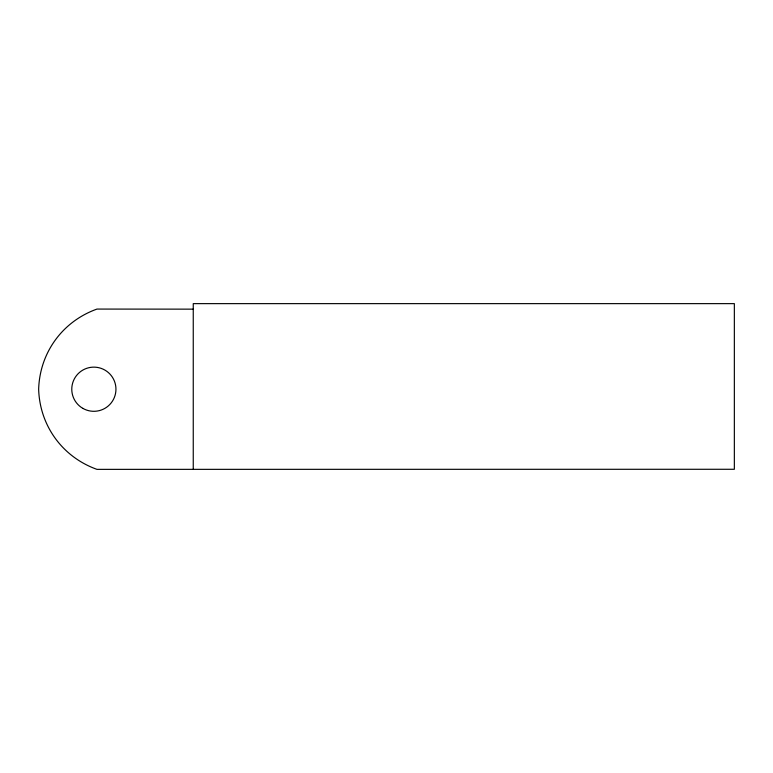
<?xml version="1.0" encoding="UTF-8"?>
<svg xmlns="http://www.w3.org/2000/svg" width="773" height="773" viewBox="0 0 773 773"><rect width="100%" height="100%" fill="white"/><g stroke="black" fill="none" stroke-linecap="round" stroke-linejoin="round"><path stroke-width="1.16" d="M193.25 469.279L193.25 303.634L734.35 303.634L734.35 469.279L96.963 469.366C62.507 457.046 39.761 425.797 38.65 389.215C39.761 352.643 62.507 321.384 96.963 309.074L193.25 309.152M82.817 408.347A22.088 22.088 0 0 0 115.95 389.215A22.088 22.088 0 0 0 82.817 370.093A22.088 22.088 0 0 0 82.817 408.347"/></g></svg>
